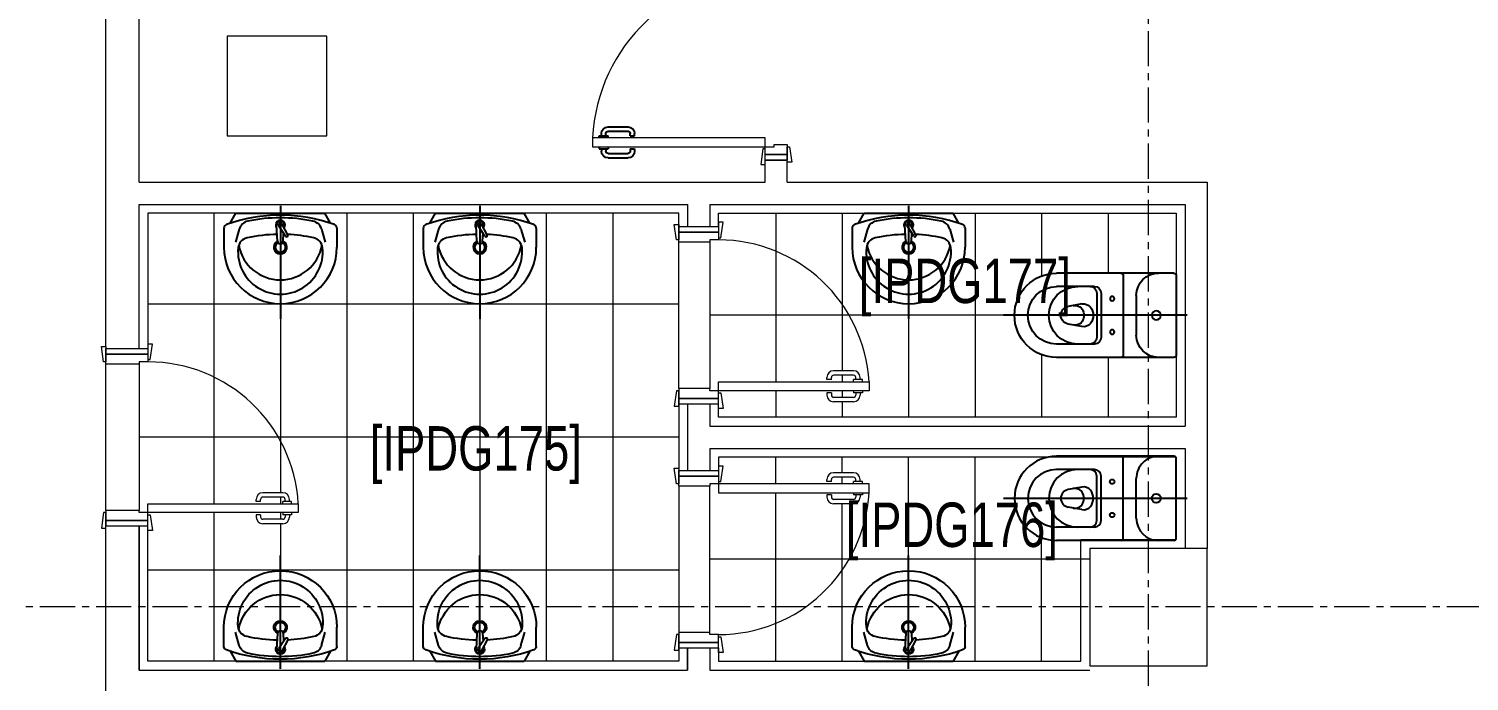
# Model space of a CAD drawing. Header units: millimetres. Extents: x 26027 to 581921, y 7230 to 233891.
# Drawn here: x 526695 to 533196, y 171360 to 174302 of the extents above; entities that cross this region are included whole.
import ezdxf

# ---------------------------------------------------------------- set-up
doc = ezdxf.new("R2010")
doc.units = ezdxf.units.MM
doc.header["$LTSCALE"] = 5
doc.linetypes.add('CENTER', pattern=[50.8, 31.75, -6.35, 6.35, -6.35])
for name, color, linetype, lineweight in [('72_EGR_BASE_TEXT', 7, 'Continuous', 5), ('car', 250, 'Continuous', 5), ('Medical Equipment and Furniture', 163, 'Continuous', 0), ('SANIT', 250, 'Continuous', 5), ('Structure', 20, 'Continuous', 5), ('Tiles', 252, 'Continuous', 5), ('Walls', 32, 'Continuous', 5)]:
    doc.layers.add(name, color=color, linetype=linetype, lineweight=lineweight)
for name, color, linetype in [('axes', 9, 'Continuous'), ('GE-ARCHITECTURAL_ELEMENTS', 8, 'Continuous'), ('GE-FURNITURE', 8, 'Continuous')]:
    doc.layers.add(name, color=color, linetype=linetype)
doc.layers.add('Wooden Joinery', color=7, linetype='Continuous', lineweight=5, true_color=0xffdcd1)
doc.styles.add('X3G_ENTITY_2587EA', font='swisscl.ttf', dxfattribs={"height": 200})

# ---------------------------------------------------------------- blocks, each defined once
blk = doc.blocks.new('WC manta')
at = {"layer": 'GE-FURNITURE'}
for p, q in [((-0.13, 0.18), (-0.13, -0.18)), ((-0.12, 0.19), (0.41, 0.19)), ((0.109, 0.18), (0.109, -0.18)), ((0.05, 0.09), (0.05, -0.09)), ((0.209, 0.1), (0.209, -0.1)), ((0.229, 0.1), (0.229, -0.1)), ((0.239, 0.13), (0.41, 0.13)), ((-0.18, 0), (0.65, 0)), ((0.2955, 0.051), (0.3581, 0.0393)), ((0.2955, -0.051), (0.3581, -0.0393)), ((0.239, -0.13), (0.41, -0.13)), ((-0.12, -0.19), (0.41, -0.19))]:
    blk.add_line(p, q, dxfattribs=at)
for centre, radius in [((0.159, 0.0752), 0.01), ((-0.04, 0), 0.02), ((0.159, -0.0753), 0.01)]:
    blk.add_circle(centre, radius, dxfattribs=at)
for centre, radius, start, end in [((-0.12, 0.18), 0.01, 90, 180), ((-0.05, 0.09), 0.1, 0, 90), ((0.119, 0.18), 0.01, 90, 180), ((0.41, 0), 0.19, 270, 90), ((0.239, 0.1), 0.03, 90, 180), ((0.259, 0.1), 0.03, 90, 180), ((0.3147, 0), 0.13, 270, 90), ((0.41, 0), 0.13, 270, 90), ((0.3029, 0), 0.0588, 141.52497, 218.47503), ((0.2882, 0.0117), 0.04, 79.42885, 141.52497), ((0.3454, 0), 0.0588, 166.41759, 193.58241), ((0.3271, 0.0044), 0.04, 79.42885, 166.41759), ((0.3507, 0), 0.04, 280.57115, 79.42885), ((0.2882, -0.0117), 0.04, 218.47503, 280.57115), ((0.3271, -0.0044), 0.04, 193.58241, 280.57115), ((-0.05, -0.09), 0.1, 270, 0), ((0.239, -0.1), 0.03, 180, 270), ((0.259, -0.1), 0.03, 180, 270), ((-0.12, -0.18), 0.01, 180, 270), ((0.119, -0.18), 0.01, 180, 270)]:
    blk.add_arc(centre, radius, start, end, dxfattribs=at)
blk = doc.blocks.new('lav-manta 60')
at = {"layer": 'GE-ARCHITECTURAL_ELEMENTS'}
for p, q in [((-0.2658, -0.0529), (-0.2358, 0)), ((-0.2358, 0), (0.2358, 0)), ((0, 0.04), (0, -0.56)), ((0.2658, -0.0529), (0.2358, 0)), ((-0.015, -0.1473), (-0.0199, -0.064)), ((0.0274, -0.121), (-0.0078, -0.0673)), ((0.0389, -0.1142), (0.0087, -0.0575)), ((0.0191, -0.077), (0.0199, -0.064)), ((-0.3, -0.0789), (-0.3, -0.18)), ((-0.2185, -0.0841), (-0.2383, -0.1537)), ((0.015, -0.1473), (0.0174, -0.1057)), ((0.2185, -0.0841), (0.2383, -0.1537)), ((0.3, -0.0789), (0.3, -0.18))]:
    blk.add_line(p, q, dxfattribs=at)
for centre, radius, start, end in [((-0.28, -0.0789), 0.02, 109.82288, 180), ((0, -0.8557), 0.8457, 70.17712, 109.82288), ((-0.1608, -0.1006), 0.06, 101.80862, 164.07939), ((0, -0.8696), 0.8457, 78.19138, 101.80862), ((0, -0.0617), 0.025, 320.74745, 220.36799), ((0, -0.0617), 0.02, 353.26708, 186.68201), ((0, -0.0617), 0.00966, 25.41267, 215.95772), ((0.1608, -0.1006), 0.06, 15.92061, 78.19138), ((0.28, -0.0789), 0.02, 0, 70.17712), ((-0.1645, -0.189), 0.06, 102.08826, 174.81422), ((0, -0.9572), 0.8457, 91.15716, 102.08826), ((0, -0.18), 0.035, 115.31059, 64.68941), ((0, -0.1473), 0.015, 180, 0), ((0, -0.9572), 0.8457, 88.54856, 88.84398), ((0.0332, -0.1176), 0.00666, 210.68519, 30.68519), ((0, -0.9572), 0.8457, 77.91174, 87.42745), ((0.1645, -0.189), 0.06, 5.18578, 77.91174), ((0, -0.18), 0.3, 180, 0), ((0, -0.2039), 0.2252, 174.81422, 5.18578), ((0, -0.1282), 0.2252, 190.60973, 349.39027), ((0, -0.18), 0.0275, 117.14957, 62.85043)]:
    blk.add_arc(centre, radius, start, end, dxfattribs=at)
blk = doc.blocks.new('A$C72370EFE')
at = {"layer": 'GE-ARCHITECTURAL_ELEMENTS'}
for p, q in [((-0.01, -0.04), (-0.02, -0.04)), ((-0.01, -0.06), (-0.02, -0.06)), ((-0.01, -0.03), (-0.01, -0.07)), ((0, -0.03), (-0.01, -0.03)), ((0.04, -0.03), (0.05, -0.03)), ((0.05, -0.03), (0.05, -0.07)), ((0.05, -0.04), (0.06, -0.04)), ((0.05, -0.06), (0.06, -0.06)), ((-0.05, -0.07), (-0.05, -0.16)), ((-0.03, -0.07), (-0.03, -0.16)), ((0, -0.07), (-0.01, -0.07)), ((0.04, -0.07), (0.05, -0.07)), ((0.07, -0.07), (0.07, -0.16)), ((0.09, -0.07), (0.09, -0.16)), ((-0.01, -0.17), (-0.02, -0.17)), ((-0.01, -0.19), (-0.02, -0.19)), ((-0.01, -0.17), (-0.01, -0.19)), ((0.05, -0.17), (0.06, -0.17)), ((0.05, -0.17), (0.05, -0.19)), ((0.05, -0.19), (0.06, -0.19))]:
    blk.add_line(p, q, dxfattribs=at)
for centre, radius, start, end in [((-0.02, -0.07), 0.03, 90, 180), ((-0.02, -0.07), 0.01, 90, 180), ((0.06, -0.07), 0.03, 0, 90), ((0.06, -0.07), 0.01, 0, 90), ((-0.02, -0.16), 0.03, 180, 270), ((-0.02, -0.16), 0.01, 180, 270), ((0.06, -0.16), 0.01, 270, 0), ((0.06, -0.16), 0.03, 270, 0)]:
    blk.add_arc(centre, radius, start, end, dxfattribs=at)

msp = doc.modelspace()

# ---------------------------------------------------------------- linework, layer by layer
at = {"layer": 'axes', "linetype": 'CENTER', "lineweight": 0}
for p, q in [((531748.8, 120285.6, 0), (531748.8, 205820.3, 0)), ((544175.8, 171695.3, 2.4), (461277.7, 171695.3, 2.4))]:
    msp.add_line(p, q, dxfattribs=at)
at = {"layer": 'car'}
for p, q in [((529628.6, 172680.3, 0), (529628.6, 173340.3, 0)), ((529768.6, 173340.3, 0), (529768.6, 172680.3, 0)), ((527042.8, 172130.3, 0), (527042.8, 172790.3, 0)), ((527192.8, 172790.3, 0), (527192.8, 172130.3, 0)), ((529628.6, 172240.3, 0), (529628.6, 171580.3, 0)), ((529768.6, 171580.3, 0), (529768.6, 172240.3, 0))]:
    msp.add_line(p, q, dxfattribs=at)
at = {"layer": 'Medical Equipment and Furniture', "elevation": 0}
msp.add_lwpolyline([(527590.4, 173819.2), (528040.4, 173819.2), (528040.4, 174269.2), (527590.4, 174269.2)], close=True, dxfattribs=at)
at = {"layer": 'Structure', "elevation": 0}
msp.add_lwpolyline([(531483.8, 171429.3), (532013.8, 171429.3), (532013.8, 171959.3), (531483.8, 171959.3)], close=True, dxfattribs=at)
at = {"layer": 'Tiles'}
for p, q in [((527530.7, 173470.3, 0), (527530.7, 172160.3, 0)), ((528130.7, 173470.3, 0), (528130.7, 171450.3, 0)), ((528430.7, 173470.3, 0), (528430.7, 171450.3, 0)), ((529030.7, 173470.3, 0), (529030.7, 171450.3, 0)), ((529330.7, 173470.3, 0), (529330.7, 171450.3, 0)), ((530066.2, 173470.3, 0), (530066.2, 172710.3, 0)), ((530366.2, 173470.3, 0), (530366.2, 172760.3, 0)), ((530966.2, 173470.3, 0), (530966.2, 172550.3, 0)), ((531266.2, 173470.3, 0), (531266.2, 173187.8, 0)), ((531566.2, 173470.3, 0), (531566.2, 173200.3, 0)), ((529628.6, 173060.3, 0), (527232.8, 173060.3, 0)), ((527830.7, 173062.3, 0), (527830.7, 172210.3, 0)), ((528730.7, 173062.3, 0), (528730.7, 171858.3, 0)), ((530666.2, 173062.3, 0), (530666.2, 172550.3, 0)), ((531143.8, 173010.3, 0), (529768.6, 173010.3, 0)), ((531266.2, 172832.7, 0), (531266.2, 172550.3, 0)), ((531566.2, 172820.3, 0), (531566.2, 172550.3, 0)), ((530366.2, 172740.3, 0), (530366.2, 172710.3, 0)), ((530066.2, 172670.3, 0), (530066.2, 172550.3, 0)), ((530366.2, 172670.3, 0), (530366.2, 172640.3, 0)), ((529628.6, 172610.3, 0), (529628.6, 172310.3, 0)), ((530366.2, 172620.3, 0), (530366.2, 172550.3, 0)), ((529628.6, 172460.3, 0), (527192.8, 172460.3, 0)), ((530066.2, 172250.3, 0), (530066.2, 172370.3, 0)), ((530366.2, 172300.3, 0), (530366.2, 172370.3, 0)), ((530666.2, 171858.3, 0), (530666.2, 172370.3, 0)), ((530966.2, 171450.3, 0), (530966.2, 172370.3, 0)), ((530366.2, 172250.3, 0), (530366.2, 172280.3, 0)), ((530066.2, 171450.3, 0), (530066.2, 172210.3, 0)), ((527830.7, 172190.3, 0), (527830.7, 172160.3, 0)), ((530366.2, 171450.3, 0), (530366.2, 172160.3, 0)), ((527530.7, 172120.3, 0), (527530.7, 171450.3, 0)), ((527830.7, 172120.3, 0), (527830.7, 172090.3, 0)), ((527830.7, 172070.3, 0), (527830.7, 171858.3, 0)), ((531266.2, 171450.3, 0), (531266.2, 172007.2, 0)), ((531483.8, 171910.3, 0), (529768.6, 171910.3, 0)), ((529628.6, 171860.3, 0), (527232.8, 171860.3, 0))]:
    msp.add_line(p, q, dxfattribs=at)
at = {"layer": 'Tiles', "elevation": 0}
for points in [[(529628.6, 173410.3), (529628.6, 173470.3), (527232.8, 173470.3), (527232.8, 172860.3)], [(529808.6, 173410.3), (529808.6, 173470.3), (531873.8, 173470.3), (531873.8, 172550.3), (529808.6, 172550.3), (529808.6, 172610.3)], [(529808.6, 171510.3), (529808.6, 171450.3), (531443.8, 171450.3), (531443.8, 171999.3), (531873.8, 171999.3), (531873.8, 172370.3), (529808.6, 172370.3), (529808.6, 172310.3)], [(529628.6, 171510.3), (529628.6, 171450.3), (527232.8, 171450.3), (527232.8, 172060.3)]]:
    msp.add_lwpolyline(points, dxfattribs=at)
at = {"layer": 'Walls'}
for p, q in [((527042.8, 172870.3, 0), (527042.8, 186360.3, 0)), ((527192.8, 173610.3, 0), (527192.8, 177752.1, 0)), ((530018.6, 173710.3, 0), (530118.6, 173710.3, 0)), ((530018.6, 173610.3, 0), (530018.6, 173710.3, 0)), ((530118.6, 173610.3, 0), (530118.6, 173710.3, 0)), ((527192.8, 173610.3, 0), (530018.6, 173610.3, 0)), ((530118.6, 173610.3, 0), (532013.8, 173610.3, 0)), ((532013.8, 173610.3, 0), (532013.8, 171959.3, 0)), ((527192.8, 172860.3, 0), (527192.8, 173510.3, 0)), ((527192.8, 173510.3, 0), (529668.6, 173510.3, 0)), ((529668.6, 173510.3, 0), (529668.6, 173410.3, 0)), ((529768.6, 173510.3, 0), (529768.6, 173410.3, 0)), ((529768.6, 173510.3, 0), (531913.8, 173510.3, 0)), ((531913.8, 173510.3, 0), (531913.8, 172510.3, 0)), ((529668.6, 173410.3, 0), (529768.6, 173410.3, 0)), ((527042.8, 172860.3, 0), (527192.8, 172860.3, 0)), ((529668.6, 172610.3, 0), (529668.6, 172310.3, 0)), ((529668.6, 172610.3, 0), (529768.6, 172610.3, 0)), ((529768.6, 172610.3, 0), (529768.6, 172510.3, 0)), ((529768.6, 172510.3, 0), (531913.8, 172510.3, 0)), ((529768.6, 172410.3, 0), (529768.6, 172310.3, 0)), ((529768.6, 172410.3, 0), (531913.8, 172410.3, 0)), ((531913.8, 172410.3, 0), (531913.8, 171959.3, 0)), ((529668.6, 172310.3, 0), (529768.6, 172310.3, 0)), ((527042.8, 169070.3, 0), (527042.8, 172060.3, 0)), ((527042.8, 172060.3, 0), (527192.8, 172060.3, 0)), ((527192.8, 171410.3, 0), (527192.8, 172060.3, 0)), ((529668.6, 171510.3, 0), (529668.6, 171410.3, 0)), ((529668.6, 171510.3, 0), (529768.6, 171510.3, 0)), ((529768.6, 171510.3, 0), (529768.6, 171410.3, 0)), ((527192.8, 171410.3, 0), (529668.6, 171410.3, 0)), ((529768.6, 171410.3, 0), (531483.8, 171410.3, 0))]:
    msp.add_line(p, q, dxfattribs=at)
at = {"layer": 'Walls', "elevation": 0}
msp.add_lwpolyline([(527192.8, 172060.3), (527192.8, 171410.3), (529668.6, 171410.3), (529668.6, 171510.3)], dxfattribs=at)
at = {"layer": 'Wooden Joinery'}
for p, q in [((529618.6, 173350.3, 0), (529608.6, 173420.3, 0)), ((529608.6, 173420.3, 0), (529628.6, 173420.3, 0)), ((529628.6, 173420.3, 0), (529628.6, 173350.3, 0)), ((529628.6, 173385.3, 0), (529628.6, 173410.3, 0)), ((529628.6, 173410.3, 0), (529808.6, 173410.3, 0)), ((529628.6, 173340.3, 0), (529628.6, 173385.3, 0)), ((529628.6, 173385.3, 0), (529808.6, 173385.3, 0)), ((529808.6, 173385.3, 0), (529628.6, 173385.3, 0)), ((529828.6, 173430.3, 0), (529808.6, 173430.3, 0)), ((529808.6, 173430.3, 0), (529808.6, 173360.3, 0)), ((529808.6, 173410.3, 0), (529808.6, 173385.3, 0)), ((529808.6, 173385.3, 0), (529808.6, 173350.3, 0)), ((529818.6, 173360.3, 0), (529828.6, 173430.3, 0)), ((529628.6, 173350.3, 0), (529618.6, 173350.3, 0)), ((529768.6, 173340.3, 0), (529628.6, 173340.3, 0)), ((529808.6, 173350.3, 0), (529768.6, 173350.3, 0)), ((529768.6, 173350.3, 0), (529768.6, 173340.3, 0)), ((529808.6, 173360.3, 0), (529818.6, 173360.3, 0)), ((530297.4, 172720.3, 0), (530297.4, 172730.3, 0)), ((530317.4, 172720.3, 0), (530317.4, 172730.3, 0)), ((530417.4, 172760.3, 0), (530327.4, 172760.3, 0)), ((530417.4, 172740.3, 0), (530327.4, 172740.3, 0)), ((530427.4, 172720.3, 0), (530427.4, 172730.3, 0)), ((530447.4, 172720.3, 0), (530447.4, 172730.3, 0)), ((529618.6, 172670.3, 0), (529608.6, 172600.3, 0)), ((529628.6, 172670.3, 0), (529618.6, 172670.3, 0)), ((529768.6, 172680.3, 0), (529628.6, 172680.3, 0)), ((529628.6, 172680.3, 0), (529628.6, 172635.3, 0)), ((529628.6, 172600.3, 0), (529628.6, 172670.3, 0)), ((529768.6, 172670.3, 0), (529768.6, 172680.3, 0)), ((529808.6, 172670.3, 0), (529768.6, 172670.3, 0)), ((529808.6, 172710.3, 0), (530487.4, 172710.3, 0)), ((529808.6, 172670.3, 0), (529808.6, 172710.3, 0)), ((530487.4, 172670.3, 0), (529808.6, 172670.3, 0)), ((529808.6, 172635.3, 0), (529808.6, 172670.3, 0)), ((530317.4, 172720.3, 0), (530297.4, 172720.3, 0)), ((530457.4, 172720.3, 0), (530417.4, 172720.3, 0)), ((530417.4, 172710.3, 0), (530417.4, 172720.3, 0)), ((530417.4, 172670.3, 0), (530417.4, 172660.3, 0)), ((530457.4, 172710.3, 0), (530457.4, 172720.3, 0)), ((530457.4, 172670.3, 0), (530457.4, 172660.3, 0)), ((530487.4, 172710.3, 0), (530487.4, 172670.3, 0)), ((529608.6, 172600.3, 0), (529628.6, 172600.3, 0)), ((529628.6, 172635.3, 0), (529808.6, 172635.3, 0)), ((529808.6, 172635.3, 0), (529628.6, 172635.3, 0)), ((529628.6, 172635.3, 0), (529628.6, 172610.3, 0)), ((529628.6, 172610.3, 0), (529808.6, 172610.3, 0)), ((529808.6, 172660.3, 0), (529818.6, 172660.3, 0)), ((529808.6, 172590.3, 0), (529808.6, 172660.3, 0)), ((529808.6, 172610.3, 0), (529808.6, 172635.3, 0)), ((529818.6, 172660.3, 0), (529828.6, 172590.3, 0)), ((530297.4, 172660.3, 0), (530297.4, 172650.3, 0)), ((530317.4, 172660.3, 0), (530297.4, 172660.3, 0)), ((530317.4, 172660.3, 0), (530317.4, 172650.3, 0)), ((530417.4, 172640.3, 0), (530327.4, 172640.3, 0)), ((530417.4, 172620.3, 0), (530327.4, 172620.3, 0)), ((530457.4, 172660.3, 0), (530417.4, 172660.3, 0)), ((530427.4, 172660.3, 0), (530427.4, 172650.3, 0)), ((530447.4, 172660.3, 0), (530447.4, 172650.3, 0)), ((529828.6, 172590.3, 0), (529808.6, 172590.3, 0)), ((529618.6, 172250.3, 0), (529608.6, 172320.3, 0)), ((529608.6, 172320.3, 0), (529628.6, 172320.3, 0)), ((529628.6, 172320.3, 0), (529628.6, 172250.3, 0)), ((529628.6, 172285.3, 0), (529628.6, 172310.3, 0)), ((529628.6, 172310.3, 0), (529808.6, 172310.3, 0)), ((529628.6, 172240.3, 0), (529628.6, 172285.3, 0)), ((529628.6, 172285.3, 0), (529808.6, 172285.3, 0)), ((529808.6, 172285.3, 0), (529628.6, 172285.3, 0)), ((529828.6, 172330.3, 0), (529808.6, 172330.3, 0)), ((529808.6, 172330.3, 0), (529808.6, 172260.3, 0)), ((529808.6, 172310.3, 0), (529808.6, 172285.3, 0)), ((529808.6, 172285.3, 0), (529808.6, 172250.3, 0)), ((529818.6, 172260.3, 0), (529828.6, 172330.3, 0)), ((530417.4, 172300.3, 0), (530327.4, 172300.3, 0)), ((530417.4, 172280.3, 0), (530327.4, 172280.3, 0)), ((527841.6, 172210.3, 0), (527751.6, 172210.3, 0)), ((529628.6, 172250.3, 0), (529618.6, 172250.3, 0)), ((529768.6, 172240.3, 0), (529628.6, 172240.3, 0)), ((529808.6, 172250.3, 0), (529768.6, 172250.3, 0)), ((529768.6, 172250.3, 0), (529768.6, 172240.3, 0)), ((529808.6, 172260.3, 0), (529818.6, 172260.3, 0)), ((530487.4, 172250.3, 0), (529808.6, 172250.3, 0)), ((529808.6, 172250.3, 0), (529808.6, 172210.3, 0)), ((529808.6, 172210.3, 0), (530487.4, 172210.3, 0)), ((530297.4, 172260.3, 0), (530297.4, 172270.3, 0)), ((530317.4, 172260.3, 0), (530297.4, 172260.3, 0)), ((530317.4, 172260.3, 0), (530317.4, 172270.3, 0)), ((530457.4, 172260.3, 0), (530417.4, 172260.3, 0)), ((530417.4, 172250.3, 0), (530417.4, 172260.3, 0)), ((530417.4, 172210.3, 0), (530417.4, 172200.3, 0)), ((530427.4, 172260.3, 0), (530427.4, 172270.3, 0)), ((530447.4, 172260.3, 0), (530447.4, 172270.3, 0)), ((530457.4, 172250.3, 0), (530457.4, 172260.3, 0)), ((530457.4, 172210.3, 0), (530457.4, 172200.3, 0)), ((530487.4, 172210.3, 0), (530487.4, 172250.3, 0)), ((527721.6, 172170.3, 0), (527721.6, 172180.3, 0)), ((527741.6, 172170.3, 0), (527721.6, 172170.3, 0)), ((527741.6, 172170.3, 0), (527741.6, 172180.3, 0)), ((527841.6, 172190.3, 0), (527751.6, 172190.3, 0)), ((527881.6, 172170.3, 0), (527841.6, 172170.3, 0)), ((527841.6, 172160.3, 0), (527841.6, 172170.3, 0)), ((527851.6, 172170.3, 0), (527851.6, 172180.3, 0)), ((527871.6, 172170.3, 0), (527871.6, 172180.3, 0)), ((527881.6, 172160.3, 0), (527881.6, 172170.3, 0)), ((530297.4, 172200.3, 0), (530297.4, 172190.3, 0)), ((530317.4, 172200.3, 0), (530297.4, 172200.3, 0)), ((530317.4, 172200.3, 0), (530317.4, 172190.3, 0)), ((530417.4, 172180.3, 0), (530327.4, 172180.3, 0)), ((530417.4, 172160.3, 0), (530327.4, 172160.3, 0)), ((530457.4, 172200.3, 0), (530417.4, 172200.3, 0)), ((530427.4, 172200.3, 0), (530427.4, 172190.3, 0)), ((530447.4, 172200.3, 0), (530447.4, 172190.3, 0)), ((527721.6, 172110.3, 0), (527721.6, 172100.3, 0)), ((527741.6, 172110.3, 0), (527721.6, 172110.3, 0)), ((527741.6, 172110.3, 0), (527741.6, 172100.3, 0)), ((527841.6, 172090.3, 0), (527751.6, 172090.3, 0)), ((527841.6, 172120.3, 0), (527841.6, 172110.3, 0)), ((527881.6, 172110.3, 0), (527841.6, 172110.3, 0)), ((527851.6, 172110.3, 0), (527851.6, 172100.3, 0)), ((527871.6, 172110.3, 0), (527871.6, 172100.3, 0)), ((527881.6, 172120.3, 0), (527881.6, 172110.3, 0)), ((527841.6, 172070.3, 0), (527751.6, 172070.3, 0)), ((529618.6, 171570.3, 0), (529608.6, 171500.3, 0)), ((529628.6, 171570.3, 0), (529618.6, 171570.3, 0)), ((529768.6, 171580.3, 0), (529628.6, 171580.3, 0)), ((529628.6, 171580.3, 0), (529628.6, 171535.3, 0)), ((529628.6, 171500.3, 0), (529628.6, 171570.3, 0)), ((529768.6, 171570.3, 0), (529768.6, 171580.3, 0)), ((529808.6, 171570.3, 0), (529768.6, 171570.3, 0)), ((529808.6, 171535.3, 0), (529808.6, 171570.3, 0)), ((529808.6, 171560.3, 0), (529818.6, 171560.3, 0)), ((529808.6, 171490.3, 0), (529808.6, 171560.3, 0)), ((529818.6, 171560.3, 0), (529828.6, 171490.3, 0)), ((529608.6, 171500.3, 0), (529628.6, 171500.3, 0)), ((529628.6, 171535.3, 0), (529808.6, 171535.3, 0)), ((529808.6, 171535.3, 0), (529628.6, 171535.3, 0)), ((529628.6, 171535.3, 0), (529628.6, 171510.3, 0)), ((529628.6, 171510.3, 0), (529808.6, 171510.3, 0)), ((529808.6, 171510.3, 0), (529808.6, 171535.3, 0)), ((529828.6, 171490.3, 0), (529808.6, 171490.3, 0))]:
    msp.add_line(p, q, dxfattribs=at)
at = {"layer": 'Wooden Joinery', "elevation": 0}
for points in [[(530018.6, 173810.3), (529239.6, 173810.3), (529239.6, 173770.3), (530018.6, 173770.3)], [(530118.6, 173770.3), (530128.6, 173770.3), (530138.6, 173700.3), (530118.6, 173700.3)], [(530018.6, 173760.3), (530008.6, 173760.3), (529998.6, 173690.3), (530018.6, 173690.3)], [(527042.8, 172800.3), (527032.8, 172800.3), (527022.8, 172870.3), (527042.8, 172870.3)], [(527232.8, 172810.3), (527242.8, 172810.3), (527252.8, 172880.3), (527232.8, 172880.3)], [(527232.8, 172160.3), (527911.6, 172160.3), (527911.6, 172120.3), (527232.8, 172120.3)], [(527042.8, 172120.3), (527032.8, 172120.3), (527022.8, 172050.3), (527042.8, 172050.3)], [(527232.8, 172110.3), (527242.8, 172110.3), (527252.8, 172040.3), (527232.8, 172040.3)]]:
    msp.add_lwpolyline(points, close=True, dxfattribs=at)
for points in [[(530018.6, 173735.3), (530018.6, 173770.3), (530058.6, 173770.3), (530058.6, 173780.3), (530118.6, 173780.3), (530118.6, 173735.3), (530018.6, 173735.3)], [(530018.6, 173735.3), (530118.6, 173735.3), (530118.6, 173710.3), (530018.6, 173710.3), (530018.6, 173735.3)], [(527232.8, 172835.3), (527042.8, 172835.3), (527042.8, 172860.3), (527232.8, 172860.3), (527232.8, 172835.3)], [(527232.8, 172835.3), (527232.8, 172800.3), (527192.8, 172800.3), (527192.8, 172790.3), (527042.8, 172790.3), (527042.8, 172835.3), (527232.8, 172835.3)], [(527232.8, 172085.3), (527232.8, 172120.3), (527192.8, 172120.3), (527192.8, 172130.3), (527042.8, 172130.3), (527042.8, 172085.3), (527232.8, 172085.3)], [(527232.8, 172085.3), (527042.8, 172085.3), (527042.8, 172060.3), (527232.8, 172060.3), (527232.8, 172085.3)]]:
    msp.add_lwpolyline(points, dxfattribs=at)
at = {"layer": 'Wooden Joinery'}
for centre, radius, start, end in [((530018.6, 173770.3, 0), 780, 90, 177.0603), ((529808.6, 172670.3, 0), 680, 3.37229, 90), ((527232.8, 172120.3, 0), 680, 3.37229, 90), ((530327.4, 172730.3, 0), 30, 90, 180), ((530327.4, 172730.3, 0), 10, 90, 180), ((530417.4, 172730.3, 0), 30, 0, 90), ((530417.4, 172730.3, 0), 10, 0, 90), ((530327.4, 172650.3, 0), 30, 180, 270), ((530327.4, 172650.3, 0), 10, 180, 270), ((530417.4, 172650.3, 0), 10, 270, 0), ((530417.4, 172650.3, 0), 30, 270, 0), ((530327.4, 172270.3, 0), 30, 90, 180), ((530327.4, 172270.3, 0), 10, 90, 180), ((530417.4, 172270.3, 0), 30, 0, 90), ((530417.4, 172270.3, 0), 10, 0, 90), ((527751.6, 172180.3, 0), 30, 90, 180), ((527841.6, 172180.3, 0), 30, 0, 90), ((529808.6, 172250.3, 0), 680, 270, 356.62771), ((527751.6, 172180.3, 0), 10, 90, 180), ((527841.6, 172180.3, 0), 10, 0, 90), ((530327.4, 172190.3, 0), 30, 180, 270), ((530327.4, 172190.3, 0), 10, 180, 270), ((530417.4, 172190.3, 0), 10, 270, 0), ((530417.4, 172190.3, 0), 30, 270, 0), ((527751.6, 172100.3, 0), 30, 180, 270), ((527751.6, 172100.3, 0), 10, 180, 270), ((527841.6, 172100.3, 0), 10, 270, 0), ((527841.6, 172100.3, 0), 30, 270, 0)]:
    msp.add_arc(centre, radius, start, end, dxfattribs=at)

# ---------------------------------------------------------------- block references
at = {"layer": 'SANIT'}
for name, p, xscale, yscale, zscale in [('lav-manta 60', (527830.7, 173470.3, 0), 850.0000000001897, 850.0000000001897, 850.0000000001897), ('lav-manta 60', (528730.7, 173470.3, 0), 850.0000000001897, 850.0000000001897, 850.0000000001897), ('lav-manta 60', (530666.2, 173470.3, 0), 850.0000000001897, 850.0000000001897, 850.0000000001897), ('WC manta', (531743.8, 173010.3, 0), -999.9999999999995, 999.9999999999995, 999.9999999999995)]:
    msp.add_blockref(name, p, dxfattribs=dict(at, xscale=xscale, yscale=yscale, zscale=zscale))
at = {"layer": 'SANIT', "rotation": 180}
for name, p, xscale, yscale, zscale in [('WC manta', (531743.8, 172184.8, 0), 999.9999999999995, 999.9999999999995, 999.9999999999995), ('lav-manta 60', (527830.7, 171450.3, 0), -850.0000000001897, 850.0000000001897, 850.0000000001897), ('lav-manta 60', (528730.7, 171450.3, 0), -850.0000000001897, 850.0000000001897, 850.0000000001897), ('lav-manta 60', (530666.2, 171450.3, 0), -850.0000000001897, 850.0000000001897, 850.0000000001897)]:
    msp.add_blockref(name, p, dxfattribs=dict(at, xscale=xscale, yscale=yscale, zscale=zscale))
at = {"layer": 'Wooden Joinery', "xscale": -999.9999999998856, "yscale": 999.9999999998856, "zscale": 999.9999999998854, "rotation": 90}
msp.add_blockref('A$C72370EFE', (529239.6, 173810.3, 0), dxfattribs=at)

# ---------------------------------------------------------------- texts
at = {"layer": '72_EGR_BASE_TEXT', "char_height": 200, "attachment_point": 2, "style": 'X3G_ENTITY_2587EA'}
for s, insert in [('[IPDG177]', (530920.1, 173265.6, 0)), ('[IPDG175]', (528712.7, 172510.3)), ('[IPDG176]', (530861.4, 172165.6, 0))]:
    msp.add_mtext(s, dxfattribs=dict(at, insert=insert))

doc.saveas('drawing.dxf')
